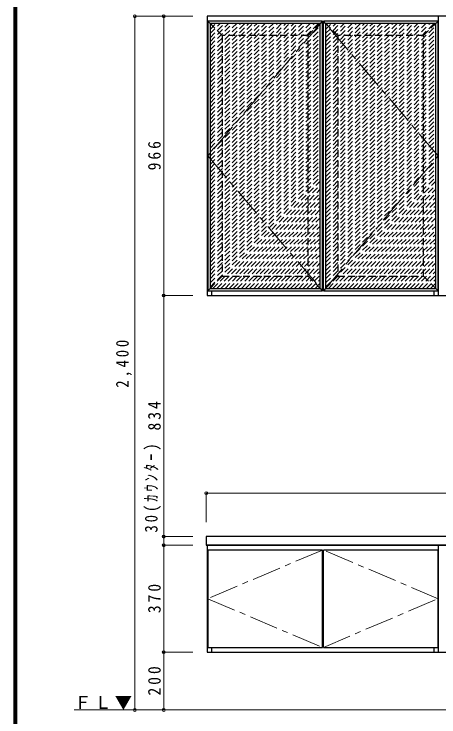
# Model space of a CAD drawing. Units: millimetres at full size, sheet at 1:20. Extents: x -4000 to 3800, y -2865 to 2783.
# Drawn here: x -4000 to -2532, y -1552 to 880 of the extents above; entities that cross this region are included whole.
import ezdxf

# ---------------------------------------------------------------- set-up
doc = ezdxf.new("R2010")
doc.units = ezdxf.units.MM
doc.header["$LTSCALE"] = 20
doc.header["$PDMODE"] = 32
doc.header["$PDSIZE"] = 10
doc.linetypes.add('CHAIN1', pattern=[8, 5, -1, 1, -1])
doc.linetypes.add('DASHED1', pattern=[1.8, 1.2, -0.6])
for name, color, linetype, lineweight in [('0-1_本体', 3, 'Continuous', 25), ('0-2_扉', 3, 'Continuous', 25), ('0-3_扉仕上', 3, 'Continuous', 25), ('0-6_カウンター', 3, 'Continuous', 25), ('0-8_FL', 7, 'Continuous', 18), ('0-B_寸法', 7, 'Continuous', 9), ('0-C_ハッチ', 4, 'DASHED1', 9), ('F-1_枠', 6, 'Continuous', 40)]:
    doc.layers.add(name, color=color, linetype=linetype, lineweight=lineweight)
doc.styles.add('ＭＳ ゴシック', font='')
doc.styles.get('ＭＳ ゴシック').set_extended_font_data('MS Gothic')

msp = doc.modelspace()

# ---------------------------------------------------------------- linework, layer by layer
at = {"layer": '0-1_本体'}
for p, q in [((-3332.6, -94.07), (-2532.6, -94.07)), ((-3317.1, -77.57), (-3317.1, -94.07)), ((-2548.1, -94.07), (-2548.1, -77.57)), ((-2532.6, -94.07), (-1732.6, -94.07)), ((-3317.1, -1311.57), (-3317.1, -1328.07)), ((-2548.1, -1328.07), (-2548.1, -1311.57))]:
    msp.add_line(p, q, dxfattribs=at)
for points in [[(-2532.6, -94.07), (-2532.6, 871.93), (-3332.6, 871.93), (-3332.6, -94.07)], [(-1732.6, -94.07), (-1732.6, 871.93), (-2532.6, 871.93)], [(-2532.6, -1328.07), (-1732.6, -1328.07), (-1732.6, -958.07), (-2532.6, -958.07)]]:
    msp.add_lwpolyline(points, dxfattribs=at)
msp.add_lwpolyline([(-3332.6, -1328.07), (-2532.6, -1328.07), (-2532.6, -958.07), (-3332.6, -958.07)], close=True, dxfattribs=at)
at = {"layer": '0-2_扉', "color": 4, "linetype": 'CHAIN1', "lineweight": 9}
for p, q in [((-2934.1, 855.43), (-3330.6, 388.93)), ((-2534.6, 388.93), (-2931.1, 855.43)), ((-3330.6, 388.93), (-2934.1, -77.57)), ((-2931.1, -77.57), (-2534.6, 388.93))]:
    msp.add_line(p, q, dxfattribs=at)
at = {"layer": '0-2_扉'}
for p, q in [((-2934.1, -77.57), (-2934.1, 855.43)), ((-2931.1, -77.57), (-2931.1, 855.43)), ((-2534.6, 855.43), (-2931.1, 855.43)), ((-2534.6, -77.57), (-2534.6, 855.43)), ((-3330.6, -77.57), (-2934.1, -77.57)), ((-2931.1, -77.57), (-2534.6, -77.57)), ((-2934.1, -1311.57), (-2934.1, -974.57)), ((-2931.1, -1311.57), (-2931.1, -974.57)), ((-2534.6, -974.57), (-2931.1, -974.57)), ((-2534.6, -1311.57), (-2534.6, -974.57)), ((-2931.1, -1311.57), (-2534.6, -1311.57))]:
    msp.add_line(p, q, dxfattribs=at)
for points in [[(-2934.1, 855.43), (-3330.6, 855.43), (-3330.6, -77.57)], [(-2934.1, -974.57), (-3330.6, -974.57), (-3330.6, -1311.57), (-2934.1, -1311.57)]]:
    msp.add_lwpolyline(points, dxfattribs=at)
at = {"layer": '0-2_扉', "color": 4, "linetype": 'CHAIN1', "lineweight": 9}
for points in [[(-2934.1, -974.57), (-3330.6, -1143.07), (-2934.1, -1311.57)], [(-2931.1, -1311.57), (-2534.6, -1143.07), (-2931.1, -974.57)]]:
    msp.add_lwpolyline(points, dxfattribs=at)
at = {"layer": '0-3_扉仕上'}
for p, q in [((-3322.6, 847.43), (-3330.6, 855.43)), ((-2942.1, 847.43), (-2934.1, 855.43)), ((-2923.1, 847.43), (-2931.1, 855.43)), ((-2542.6, 847.43), (-2534.6, 855.43)), ((-2942.1, 847.43), (-3322.6, 847.43)), ((-2942.1, -69.57), (-2942.1, 847.43)), ((-2542.6, 847.43), (-2923.1, 847.43)), ((-2542.6, -69.57), (-2542.6, 847.43)), ((-3322.6, -69.57), (-3330.6, -77.57)), ((-2923.1, -69.57), (-2931.1, -77.57))]:
    msp.add_line(p, q, dxfattribs=at)
at = {"layer": '0-3_扉仕上', "linetype": 'DASHED1'}
for p, q in [((-2984.1, 805.43), (-2942.1, 847.43)), ((-2584.6, 805.43), (-2542.6, 847.43)), ((-3280.6, -27.57), (-3322.6, -69.57)), ((-2984.1, -27.57), (-2942.1, -69.57)), ((-2881.1, -27.57), (-2923.1, -69.57)), ((-2584.6, -27.57), (-2542.6, -69.57))]:
    msp.add_line(p, q, dxfattribs=at)
for points in [[(-2984.1, 805.43), (-3280.6, 805.43), (-3322.6, 847.43)], [(-2584.6, 805.43), (-2881.1, 805.43), (-2923.1, 847.43)], [(-3280.6, 805.43), (-3280.6, -27.57), (-2984.1, -27.57), (-2984.1, 805.43)], [(-2881.1, 805.43), (-2881.1, -27.57), (-2584.6, -27.57), (-2584.6, 805.43)]]:
    msp.add_lwpolyline(points, dxfattribs=at)
at = {"layer": '0-3_扉仕上'}
for points in [[(-3322.6, 847.43), (-3322.6, -69.57), (-2942.1, -69.57), (-2934.1, -77.57)], [(-2923.1, 847.43), (-2923.1, -69.57), (-2542.6, -69.57), (-2534.6, -77.57)]]:
    msp.add_lwpolyline(points, dxfattribs=at)
at = {"layer": '0-6_カウンター'}
msp.add_lwpolyline([(-3335.6, -958.07), (-929.6, -958.07), (-929.6, -928.07), (-3335.6, -928.07)], close=True, dxfattribs=at)
at = {"layer": '0-8_FL'}
msp.add_line((-3792.6, -1528.07), (-932.6, -1528.07), dxfattribs=at)
at = {"layer": '0-B_寸法', "color": 4}
for p, q in [((-3582.6, 871.93), (-3382.6, 871.93)), ((-3582.6, -1528.07), (-3582.6, 871.93)), ((-3482.6, -94.07), (-3482.6, 871.93)), ((-3482.6, -94.07), (-3382.6, -94.07)), ((-3482.6, -928.07), (-3482.6, -94.07)), ((-3335.6, -778.07), (-929.6, -778.07)), ((-3335.6, -778.07), (-3335.6, -878.07)), ((-3482.6, -928.07), (-3482.6, -958.07)), ((-3482.6, -928.07), (-3382.6, -928.07)), ((-3482.6, -958.07), (-3382.6, -958.07)), ((-3482.6, -958.07), (-3482.6, -1328.07)), ((-3482.6, -1328.07), (-3382.6, -1328.07)), ((-3482.6, -1328.07), (-3482.6, -1528.07)), ((-3582.6, -1528.07), (-3382.6, -1528.07))]:
    msp.add_line(p, q, dxfattribs=at)
at = {"layer": '0-B_寸法'}
for p in [(-3582.6, 871.93), (-3482.6, 871.93), (-3482.6, -94.07), (-3335.6, -778.07), (-3482.6, -928.07), (-3482.6, -958.07), (-3482.6, -1328.07), (-3582.6, -1528.07), (-3482.6, -1528.07)]:
    msp.add_point(p, dxfattribs=at)
at = {"layer": '0-C_ハッチ'}
for p, q in [((-3322.6, 472.61), (-2947.78, 847.43)), ((-3322.6, 486.75), (-2961.92, 847.43)), ((-3322.6, 500.89), (-2976.06, 847.43)), ((-3322.6, 515.03), (-2990.21, 847.43)), ((-3322.6, 529.17), (-3004.35, 847.43)), ((-3322.6, 543.32), (-3018.49, 847.43)), ((-3322.6, 557.46), (-3032.63, 847.43)), ((-3322.6, 571.6), (-3046.77, 847.43)), ((-3322.6, 585.74), (-3060.92, 847.43)), ((-3322.6, 599.89), (-3075.06, 847.43)), ((-3322.6, 614.03), (-3089.2, 847.43)), ((-3322.6, 628.17), (-3103.34, 847.43)), ((-3322.6, 642.31), (-3117.48, 847.43)), ((-3322.6, 656.45), (-3131.63, 847.43)), ((-3322.6, 670.6), (-3145.77, 847.43)), ((-3322.6, 684.74), (-3159.91, 847.43)), ((-3322.6, 698.88), (-3174.05, 847.43)), ((-3322.6, 713.02), (-3188.2, 847.43)), ((-3322.6, 727.16), (-3202.34, 847.43)), ((-3322.6, 741.31), (-3216.48, 847.43)), ((-3322.6, 755.45), (-3230.62, 847.43)), ((-3322.6, 769.59), (-3244.76, 847.43)), ((-3322.6, 783.73), (-3258.91, 847.43)), ((-3322.6, 797.88), (-3273.05, 847.43)), ((-3322.6, 812.02), (-3287.19, 847.43)), ((-3322.6, 826.16), (-3301.33, 847.43)), ((-3322.6, 840.3), (-3315.47, 847.43)), ((-3322.6, 458.46), (-2942.1, 838.96)), ((-2923.1, 472.61), (-2548.28, 847.43)), ((-2923.1, 486.75), (-2562.42, 847.43)), ((-2923.1, 500.89), (-2576.56, 847.43)), ((-2923.1, 515.03), (-2590.71, 847.43)), ((-2923.1, 529.17), (-2604.85, 847.43)), ((-2923.1, 543.32), (-2618.99, 847.43)), ((-2923.1, 557.46), (-2633.13, 847.43)), ((-2923.1, 571.6), (-2647.27, 847.43)), ((-2923.1, 585.74), (-2661.42, 847.43)), ((-2923.1, 599.89), (-2675.56, 847.43)), ((-2923.1, 614.03), (-2689.7, 847.43)), ((-2923.1, 628.17), (-2703.84, 847.43)), ((-2923.1, 642.31), (-2717.98, 847.43)), ((-2923.1, 656.45), (-2732.13, 847.43)), ((-2923.1, 670.6), (-2746.27, 847.43)), ((-2923.1, 684.74), (-2760.41, 847.43)), ((-2923.1, 698.88), (-2774.55, 847.43)), ((-2923.1, 713.02), (-2788.7, 847.43)), ((-2923.1, 727.16), (-2802.84, 847.43)), ((-2923.1, 741.31), (-2816.98, 847.43)), ((-2923.1, 755.45), (-2831.12, 847.43)), ((-2923.1, 769.59), (-2845.26, 847.43)), ((-2923.1, 783.73), (-2859.41, 847.43)), ((-2923.1, 797.88), (-2873.55, 847.43)), ((-2923.1, 812.02), (-2887.69, 847.43)), ((-2923.1, 826.16), (-2901.83, 847.43)), ((-2923.1, 840.3), (-2915.97, 847.43)), ((-2923.1, 458.46), (-2542.6, 838.96)), ((-3322.6, 444.32), (-2942.1, 824.82)), ((-3322.6, 430.18), (-2942.1, 810.68)), ((-2923.1, 444.32), (-2542.6, 824.82)), ((-2923.1, 430.18), (-2542.6, 810.68)), ((-3322.6, 416.04), (-2942.1, 796.54)), ((-3322.6, 401.9), (-2942.1, 782.4)), ((-2923.1, 416.04), (-2542.6, 796.54)), ((-2923.1, 401.9), (-2542.6, 782.4)), ((-3322.6, 387.75), (-2942.1, 768.25)), ((-3322.6, 373.61), (-2942.1, 754.11)), ((-2923.1, 387.75), (-2542.6, 768.25)), ((-2923.1, 373.61), (-2542.6, 754.11)), ((-3322.6, 359.47), (-2942.1, 739.97)), ((-2923.1, 359.47), (-2542.6, 739.97)), ((-3322.6, 345.33), (-2942.1, 725.83)), ((-3322.6, 331.18), (-2942.1, 711.68)), ((-2923.1, 345.33), (-2542.6, 725.83)), ((-2923.1, 331.18), (-2542.6, 711.68)), ((-3322.6, 317.04), (-2942.1, 697.54)), ((-3322.6, 302.9), (-2942.1, 683.4)), ((-2923.1, 317.04), (-2542.6, 697.54)), ((-2923.1, 302.9), (-2542.6, 683.4)), ((-3322.6, 288.76), (-2942.1, 669.26)), ((-2923.1, 288.76), (-2542.6, 669.26)), ((-3322.6, 274.62), (-2942.1, 655.12)), ((-3322.6, 260.47), (-2942.1, 640.97)), ((-2923.1, 274.62), (-2542.6, 655.12)), ((-2923.1, 260.47), (-2542.6, 640.97)), ((-3322.6, 246.33), (-2942.1, 626.83)), ((-3322.6, 232.19), (-2942.1, 612.69)), ((-2923.1, 246.33), (-2542.6, 626.83)), ((-2923.1, 232.19), (-2542.6, 612.69)), ((-3322.6, 218.05), (-2942.1, 598.55)), ((-3322.6, 203.91), (-2942.1, 584.41)), ((-2923.1, 218.05), (-2542.6, 598.55)), ((-2923.1, 203.91), (-2542.6, 584.41)), ((-3322.6, 189.76), (-2942.1, 570.26)), ((-2923.1, 189.76), (-2542.6, 570.26)), ((-3322.6, 175.62), (-2942.1, 556.12)), ((-3322.6, 161.48), (-2942.1, 541.98)), ((-2923.1, 175.62), (-2542.6, 556.12)), ((-2923.1, 161.48), (-2542.6, 541.98)), ((-3322.6, 147.34), (-2942.1, 527.84)), ((-3322.6, 133.2), (-2942.1, 513.7)), ((-2923.1, 147.34), (-2542.6, 527.84)), ((-2923.1, 133.2), (-2542.6, 513.7)), ((-3322.6, 119.05), (-2942.1, 499.55)), ((-2923.1, 119.05), (-2542.6, 499.55)), ((-3322.6, 104.91), (-2942.1, 485.41)), ((-3322.6, 90.77), (-2942.1, 471.27)), ((-2923.1, 104.91), (-2542.6, 485.41)), ((-2923.1, 90.77), (-2542.6, 471.27)), ((-3322.6, 76.63), (-2942.1, 457.13)), ((-3322.6, 62.48), (-2942.1, 442.98)), ((-2923.1, 76.63), (-2542.6, 457.13)), ((-2923.1, 62.48), (-2542.6, 442.98)), ((-3322.6, 48.34), (-2942.1, 428.84)), ((-3322.6, 34.2), (-2942.1, 414.7)), ((-2923.1, 48.34), (-2542.6, 428.84)), ((-2923.1, 34.2), (-2542.6, 414.7)), ((-3322.6, 20.06), (-2942.1, 400.56)), ((-2923.1, 20.06), (-2542.6, 400.56)), ((-3322.6, 5.92), (-2942.1, 386.42)), ((-3322.6, -8.23), (-2942.1, 372.27)), ((-2923.1, 5.92), (-2542.6, 386.42)), ((-2923.1, -8.23), (-2542.6, 372.27)), ((-3322.6, -22.37), (-2942.1, 358.13)), ((-3322.6, -36.51), (-2942.1, 343.99)), ((-2923.1, -22.37), (-2542.6, 358.13)), ((-2923.1, -36.51), (-2542.6, 343.99)), ((-3322.6, -50.65), (-2942.1, 329.85)), ((-2923.1, -50.65), (-2542.6, 329.85)), ((-3322.6, -64.79), (-2942.1, 315.71)), ((-3313.24, -69.57), (-2942.1, 301.56)), ((-2923.1, -64.79), (-2542.6, 315.71)), ((-2913.74, -69.57), (-2542.6, 301.56)), ((-3299.09, -69.57), (-2942.1, 287.42)), ((-3284.95, -69.57), (-2942.1, 273.28)), ((-2899.59, -69.57), (-2542.6, 287.42)), ((-2885.45, -69.57), (-2542.6, 273.28)), ((-3270.81, -69.57), (-2942.1, 259.14)), ((-3256.67, -69.57), (-2942.1, 244.99)), ((-2871.31, -69.57), (-2542.6, 259.14)), ((-2857.17, -69.57), (-2542.6, 244.99)), ((-3242.52, -69.57), (-2942.1, 230.85)), ((-2843.02, -69.57), (-2542.6, 230.85)), ((-3228.38, -69.57), (-2942.1, 216.71)), ((-3214.24, -69.57), (-2942.1, 202.57)), ((-2828.88, -69.57), (-2542.6, 216.71)), ((-2814.74, -69.57), (-2542.6, 202.57)), ((-3200.1, -69.57), (-2942.1, 188.43)), ((-3185.96, -69.57), (-2942.1, 174.28)), ((-2800.6, -69.57), (-2542.6, 188.43)), ((-2786.46, -69.57), (-2542.6, 174.28)), ((-3171.81, -69.57), (-2942.1, 160.14)), ((-3157.67, -69.57), (-2942.1, 146)), ((-2772.31, -69.57), (-2542.6, 160.14)), ((-2758.17, -69.57), (-2542.6, 146)), ((-3143.53, -69.57), (-2942.1, 131.86)), ((-2744.03, -69.57), (-2542.6, 131.86)), ((-3129.39, -69.57), (-2942.1, 117.72)), ((-3115.25, -69.57), (-2942.1, 103.57)), ((-2729.89, -69.57), (-2542.6, 117.72)), ((-2715.75, -69.57), (-2542.6, 103.57)), ((-3101.1, -69.57), (-2942.1, 89.43)), ((-3086.96, -69.57), (-2942.1, 75.29)), ((-2701.6, -69.57), (-2542.6, 89.43)), ((-2687.46, -69.57), (-2542.6, 75.29)), ((-3072.82, -69.57), (-2942.1, 61.15)), ((-2673.32, -69.57), (-2542.6, 61.15)), ((-3058.68, -69.57), (-2942.1, 47)), ((-3044.54, -69.57), (-2942.1, 32.86)), ((-2659.18, -69.57), (-2542.6, 47)), ((-2645.04, -69.57), (-2542.6, 32.86)), ((-3030.39, -69.57), (-2942.1, 18.72)), ((-3016.25, -69.57), (-2942.1, 4.58)), ((-2630.89, -69.57), (-2542.6, 18.72)), ((-2616.75, -69.57), (-2542.6, 4.58)), ((-3002.11, -69.57), (-2942.1, -9.56)), ((-2987.97, -69.57), (-2942.1, -23.71)), ((-2602.61, -69.57), (-2542.6, -9.56)), ((-2588.47, -69.57), (-2542.6, -23.71)), ((-2973.82, -69.57), (-2942.1, -37.85)), ((-2574.32, -69.57), (-2542.6, -37.85)), ((-2959.68, -69.57), (-2942.1, -51.99)), ((-2945.54, -69.57), (-2942.1, -66.13)), ((-2560.18, -69.57), (-2542.6, -51.99)), ((-2546.04, -69.57), (-2542.6, -66.13))]:
    msp.add_line(p, q, dxfattribs=at)
at = {"layer": 'F-1_枠'}
for p, q in [((-4000, 2783.33), (-4000, -2796.67)), ((-3996.67, 2783.33), (-3996.67, -2796.67)), ((-3993.33, 2783.33), (-3993.33, -2796.67))]:
    msp.add_line(p, q, dxfattribs=at)

# ---------------------------------------------------------------- texts
at = {"layer": '0-8_FL', "insert": (-3792.6, -1528.07), "char_height": 43.99, "attachment_point": 7, "style": 'ＭＳ ゴシック'}
msp.add_mtext('\\T1.17;ＦＬ▼', dxfattribs=at)
at = {"layer": '0-B_寸法', "char_height": 43.99, "attachment_point": 7, "rotation": 90, "style": 'ＭＳ ゴシック'}
for s, insert in [('\\T1.38;\\W0.9;966', (-3492.6, 338.93)), ('\\T1.38;\\W0.85;2,400', (-3592.6, -413.07)), ('\\T1.38;\\W0.9;834', (-3492.6, -561.07)), ('\\T1.39;\\W0.85;30(ｶｳﾝﾀｰ)', (-3492.6, -914.19)), ('\\T1.38;\\W0.9;370', (-3492.6, -1193.07)), ('\\T1.38;\\W0.9;200', (-3492.6, -1478.07))]:
    msp.add_mtext(s, dxfattribs=dict(at, insert=insert))

doc.saveas('drawing.dxf')
